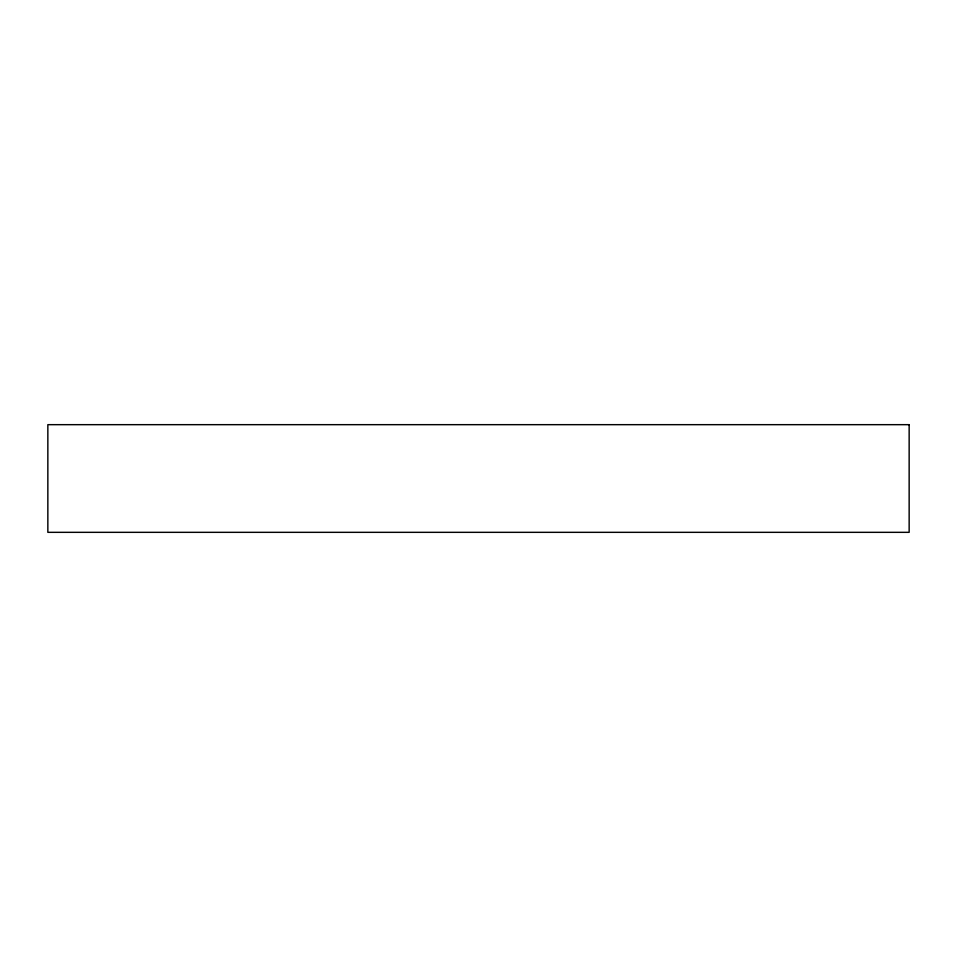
<?xml version="1.0" encoding="UTF-8"?>
<svg xmlns="http://www.w3.org/2000/svg" width="957" height="957" viewBox="0 0 957 957"><rect width="100%" height="100%" fill="white"/><g stroke="black" fill="none" stroke-linecap="round" stroke-linejoin="round"><path stroke-width="1.44" d="M909.15 424.669L47.85 424.669L47.85 532.331L909.15 532.331L909.15 424.669"/></g></svg>
